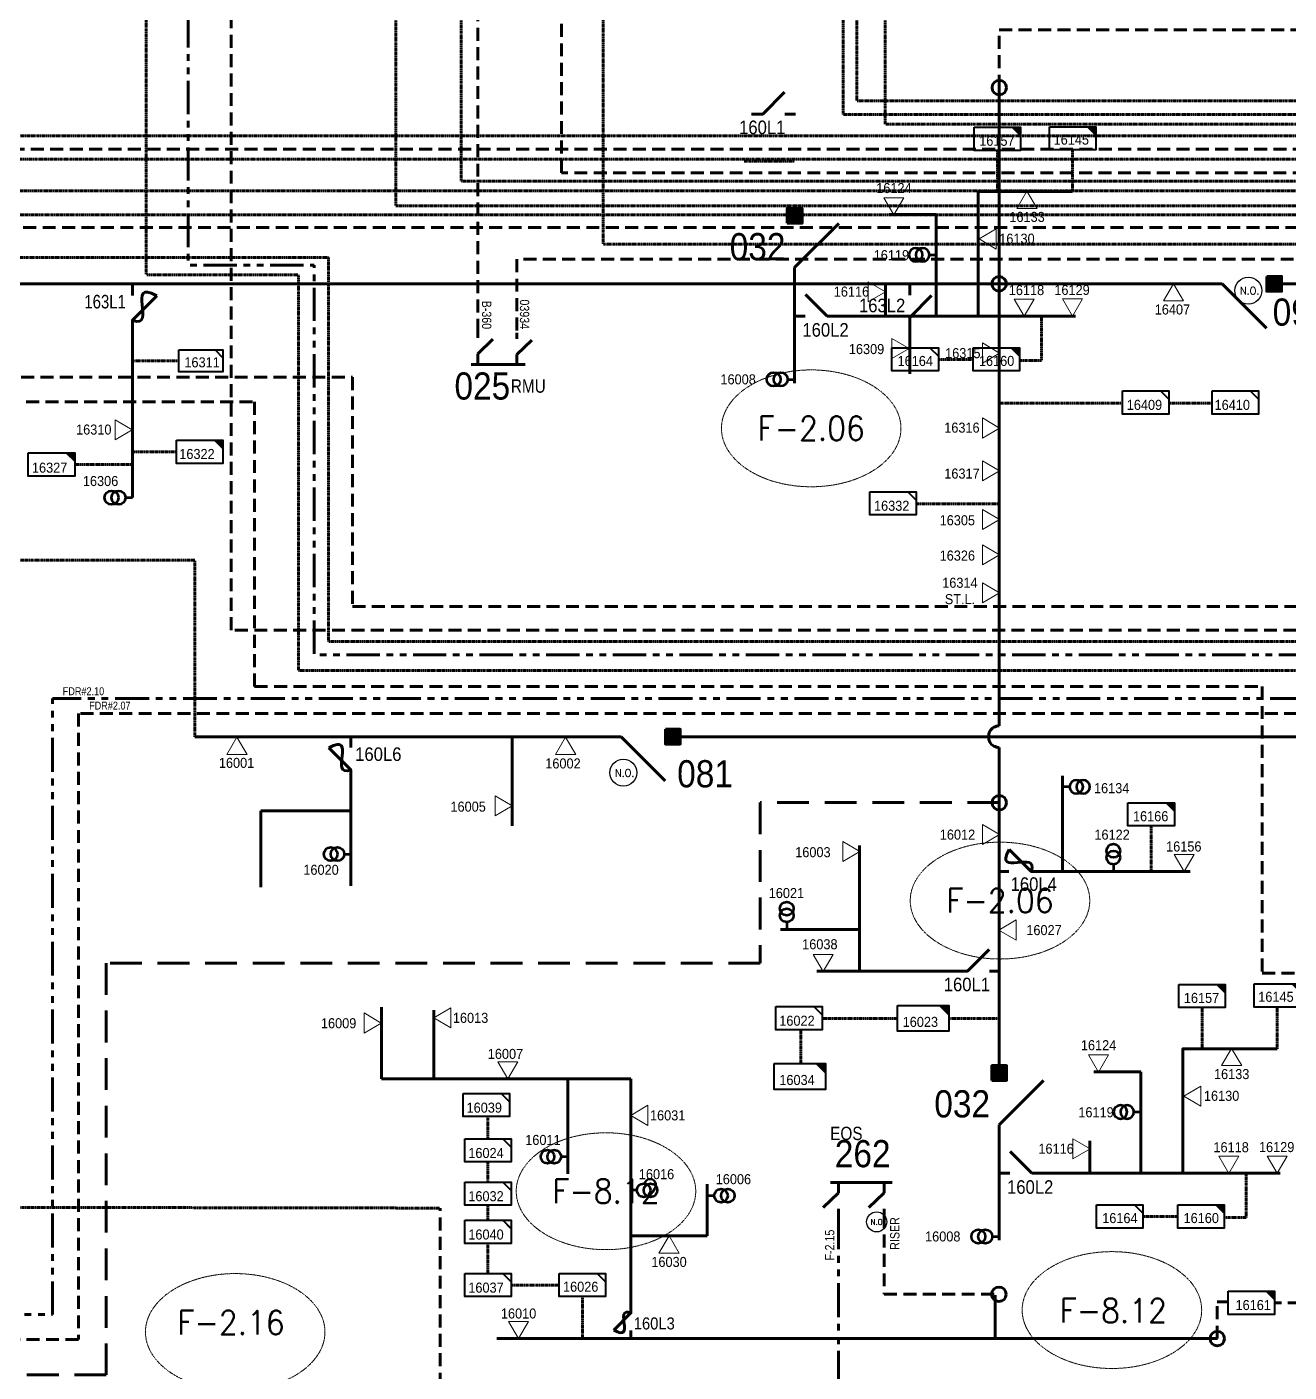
# Model space of a CAD drawing. Header units: metres. Extents: x 65984 to 144644, y -19036 to 23726.
# Drawn here: x 117579.1 to 118043.5, y 21508 to 22003 of the extents above; entities that cross this region are included whole.
import ezdxf
from ezdxf.enums import TextEntityAlignment as Align

# ---------------------------------------------------------------- set-up
doc = ezdxf.new("R2010")
doc.units = ezdxf.units.M
doc.header["$MEASUREMENT"] = 0
for name, pattern in [('( Phantom )', [2.5, 1.25, -0.25, 0.25, -0.25, 0.25, -0.25]), ('DGN Style 2', [0.023128, 0, -0.023128]), ('DGN Style 3', [0.013877, 0, -0.013877]), ('HIDDEN2', [2381.25, 1587.5, -793.75])]:
    doc.linetypes.add(name, pattern=pattern)
doc.layers.get('0').update_dxf_attribs({"color": 95, "lineweight": 40})
for name, color, linetype, lineweight in [('ABS', 7, 'Continuous', 40), ('ABS NUMBER', 112, 'Continuous', 30), ('d_eos', 111, 'Continuous', 40), ('d_eos no', 121, 'Continuous', 40), ('d_fco', 5, 'Continuous', 40), ('d_fco text', 95, 'Continuous', 40), ('d_oh branch', 94, 'Continuous', 40), ('d_switch', 95, 'Continuous', 40), ('d_tf', 1, 'Continuous', 40), ('d_tf no', 6, 'Continuous', 40), ('d_tf_200', 1, 'Continuous', 40), ('d_ug cable', 95, 'Continuous', 40), ('d_ug main line', 95, 'Continuous', 40), ('d_unit sub', 7, 'Continuous', 40), ('FDR  1  05', 172, 'Continuous', 40), ('FDR  2  15', 11, 'Continuous', 40), ('fedr no', 95, 'Continuous', 40), ('Level 37', 7, 'Continuous', 0), ('O H MAIN FEEDER', 4, 'Continuous', 100), ('SW N O', 114, 'Continuous', 30)]:
    doc.layers.add(name, color=color, linetype=linetype, lineweight=lineweight)
doc.styles.add('NASKHF', font='naskhf.shx', dxfattribs={"height": 8})
doc.styles.add('Style-Arial', font='arial.ttf')
doc.styles.add('Style-ENGINEERING', font='ENGINEERING.shx')
doc.styles.add('Style-msdefault', font='msdefault.shx')
doc.styles.add('Style-STANDARD', font='STANDARD.shx')

# ---------------------------------------------------------------- blocks, each defined once
blk = doc.blocks.new('*U748')
at = {"layer": 'd_fco', "color": 5, "linetype": 'Continuous', "lineweight": 100}
blk.add_line((-4.6, 4.21), (-10.13, 4.21), dxfattribs=at)
at = {"layer": 'd_fco', "color": 5, "linetype": 'Continuous', "lineweight": 100, "extrusion": (0, 0, -1), "flags": 128}
blk.add_lwpolyline([(-13.02, 4.21), (-7.07, 4.21), (4.4, -7.26)], dxfattribs=at)
at = {"layer": 'd_fco', "color": 5, "linetype": 'Continuous', "lineweight": 100}
blk.add_open_spline([(-4.4, -7.26), (-13, 7.69), (11.58, -7.67), (7.07, 4.21)], degree=3, dxfattribs=at)
blk = doc.blocks.new('TFU_12')
at = {"layer": 'd_tf_200', "color": 5, "linetype": 'Continuous', "lineweight": 53}
blk.add_line((0, 10), (0, 0), dxfattribs=at)
for centre in [(0, 30), (0, 20)]:
    blk.add_circle(centre, 10, dxfattribs=at)
blk = doc.blocks.new('TF_8')
at = {"color": 0, "linetype": 'ByBlock', "lineweight": -2}
blk.add_line((6.3, 4.95), (9.9, 1.35), dxfattribs=at)
blk.add_3dface([(-10.1, 4.95), (9.9, 4.95), (9.9, -5.05), (-10.1, -5.05)], dxfattribs=at)
blk = doc.blocks.new('TFU_9')
at = {"layer": 'd_tf_200', "color": 1, "linetype": 'Continuous', "lineweight": 53}
blk.add_line((0, 10), (0, 0), dxfattribs=at)
for centre in [(0, 30), (0, 20)]:
    blk.add_circle(centre, 10, dxfattribs=at)
blk = doc.blocks.new('exist.us-1000kva')
at = {"color": 0, "linetype": 'ByBlock', "lineweight": -2, "flags": 128}
blk.add_lwpolyline([(40, 12.9), (32.8, 20), (40, 20)], close=True, dxfattribs=at)
at = {"color": 0, "linetype": 'ByBlock', "lineweight": -2, "extrusion": (0, 0, -1)}
blk.add_solid([(-40, 12.9), (-32.8, 20), (-40, 20)], dxfattribs=at)
at = {"color": 0, "linetype": 'ByBlock', "lineweight": -2, "xscale": 2, "yscale": 2}
blk.add_blockref('TF_8', (20.2, 10.1), dxfattribs=at)
blk = doc.blocks.new('TFU_4')
at = {"layer": 'd_tf_200', "color": 140, "linetype": 'Continuous', "lineweight": 53}
blk.add_line((0, 10), (0, 0), dxfattribs=at)
for centre in [(0, 30), (0, 20)]:
    blk.add_circle(centre, 10, dxfattribs=at)
blk = doc.blocks.new('ABS2_1_1')
at = {"color": 0, "linetype": 'ByBlock', "lineweight": -2, "ltscale": 500}
for q in [(-29900, 43500), (0, 0)]:
    blk.add_line((0, 13600), q, dxfattribs=at)
at = {"color": 0, "linetype": 'ByBlock', "lineweight": -2, "ltscale": 500, "flags": 128}
for points in [[(5000, 43600), (-5000, 43600), (-5000, 53600), (5000, 53600)], [(3791, 49653), (3791, 49653), (3791, 49653)]]:
    blk.add_lwpolyline(points, close=True, dxfattribs=at)
at = {"color": 0, "linetype": 'ByBlock', "lineweight": -2, "ltscale": 500}
for points in [[(5000, 43600), (-5000, 43600), (5000, 53600), (-5000, 53600)], [(3791, 49653), (3791, 49653), (3791, 49653)]]:
    blk.add_solid(points, dxfattribs=at)
blk = doc.blocks.new('*U746')
at = {"layer": 'd_fco', "color": 1, "linetype": 'Continuous', "lineweight": 100}
blk.add_line((-4.6, 4.21), (-10.13, 4.21), dxfattribs=at)
at = {"layer": 'd_fco', "color": 1, "linetype": 'Continuous', "lineweight": 100, "flags": 128}
blk.add_lwpolyline([(13.02, 4.21), (7.07, 4.21), (-4.4, -7.26)], dxfattribs=at)
at = {"layer": 'd_fco', "color": 1, "linetype": 'Continuous', "lineweight": 100}
blk.add_open_spline([(-4.4, -7.26), (-13, 7.69), (11.58, -7.67), (7.07, 4.21)], degree=3, dxfattribs=at)
blk = doc.blocks.new('*U757')
at = {"layer": 'd_eos', "color": 7, "linetype": 'Continuous', "lineweight": 211, "ltscale": 0.54966}
for p, q in [((2.25, 7.06), (-3.2, 12.68)), ((5.97, 9.95), (5.98, -12.68)), ((-3.72, 7.06), (-5.98, 7.06)), ((5.97, 7.06), (2.25, 7.06)), ((2.25, -9.69), (-3.2, -4.08)), ((-3.72, -9.69), (-5.98, -9.69)), ((5.98, -9.69), (2.25, -9.69))]:
    blk.add_line(p, q, dxfattribs=at)
blk = doc.blocks.new('*U782')
at = {"layer": 'd_fco', "color": 1, "linetype": 'Continuous', "lineweight": 100}
blk.add_line((4.25, -4.01), (8.12, -4.01), dxfattribs=at)
at = {"layer": 'd_fco', "color": 1, "linetype": 'Continuous', "lineweight": 100, "flags": 128}
blk.add_lwpolyline([(-8.08, -4.01), (-3.93, -4.01), (4.1, 4.02)], dxfattribs=at)
blk = doc.blocks.new('*U784')
at = {"layer": 'd_fco', "color": 1, "linetype": 'Continuous', "lineweight": 100}
for p, q in [((-8.3, 8.2), (-15.7, 8.2)), ((-8.3, 8.2), (7.9, -8.1)), ((15.7, 8.2), (8.3, 8.2))]:
    blk.add_line(p, q, dxfattribs=at)
blk = doc.blocks.new('*U789')
at = {"layer": 'd_fco', "color": 140, "linetype": 'Continuous', "lineweight": 100}
blk.add_line((-4.6, 4.21), (-10.13, 4.21), dxfattribs=at)
at = {"layer": 'd_fco', "color": 140, "linetype": 'Continuous', "lineweight": 100, "flags": 128}
blk.add_lwpolyline([(13.02, 4.21), (7.07, 4.21), (-4.4, -7.26)], dxfattribs=at)
at = {"layer": 'd_fco', "color": 140, "linetype": 'Continuous', "lineweight": 100}
blk.add_open_spline([(-4.4, -7.26), (-13, 7.69), (11.58, -7.67), (7.07, 4.21)], degree=3, dxfattribs=at)
blk = doc.blocks.new('*U795')
at = {"layer": 'd_fco', "color": 1, "linetype": 'Continuous', "lineweight": 100}
blk.add_line((-4.02, 4.25), (-4.02, 8.12), dxfattribs=at)
at = {"layer": 'd_fco', "color": 1, "linetype": 'Continuous', "lineweight": 100, "flags": 128}
blk.add_lwpolyline([(-4.02, -8.08), (-4.02, -3.93), (4.01, 4.1)], dxfattribs=at)
blk = doc.blocks.new('FUSE01')
at = {"color": 0, "linetype": 'ByBlock', "lineweight": -2}
blk.add_line((0, -17.15), (0, -22.55), dxfattribs=at)
at = {"color": 0, "linetype": 'ByBlock', "lineweight": -2, "flags": 128}
blk.add_lwpolyline([(0, 0.05), (0, -5.75), (-11.2, -16.95)], dxfattribs=at)
at = {"color": 0, "linetype": 'ByBlock', "lineweight": -2}
blk.add_open_spline([(-11.2, -16.95), (3.4, -25.35), (-11.6, -1.35), (0, -5.75)], degree=3, dxfattribs=at)
blk = doc.blocks.new('*U892')
at = {"layer": 'SW N O', "color": 3}
blk.add_circle((0, 0), 16.8, dxfattribs=at)
at = {"layer": 'SW N O', "color": 3, "style": 'Style-STANDARD'}
blk.add_text('N.O.', height=9.6, dxfattribs=at).set_placement((1.7, -0.2), align=Align.MIDDLE_CENTER)
blk = doc.blocks.new('*U965')
at = {"layer": 'SW N O', "color": 3, "ltscale": 0.426762}
blk.add_circle((0, 0), 16.8, dxfattribs=at)
at = {"layer": 'SW N O', "color": 3, "style": 'Style-STANDARD'}
blk.add_text('N.O.', height=9.6, dxfattribs=at).set_placement((1.7, -0.2), align=Align.MIDDLE_CENTER)
blk = doc.blocks.new('*U1080')
at = {"layer": 'd_eos', "color": 6, "linetype": 'Continuous', "lineweight": 211, "ltscale": 0.542324}
for p, q in [((-8.77, 3.79), (-8.77, 6.01)), ((5.63, 3.5), (5.63, 5.72)), ((-8.77, -2.05), (-3.28, 3.28)), ((5.63, -2.34), (11.13, 2.99)), ((-8.77, -5.69), (-8.77, -2.05)), ((5.63, -5.98), (5.63, -2.34)), ((-11.17, -5.98), (8.67, -5.98))]:
    blk.add_line(p, q, dxfattribs=at)
at = {"layer": 'd_ug cable', "color": 6, "linetype": 'DGN Style 2', "lineweight": 100, "flags": 128}
blk.add_lwpolyline([(5.63, 5.72), (5.63, 5.72)], close=True, dxfattribs=at)
blk = doc.blocks.new('TRA1_238')
at = {"layer": 'd_tf', "color": 140, "linetype": 'Continuous', "lineweight": 0, "ltscale": 0.000283381, "flags": 128}
blk.add_lwpolyline([(10, -17), (0, 0), (-10, -17)], close=True, dxfattribs=at)
blk = doc.blocks.new('TRA1_237')
at = {"layer": 'd_tf', "color": 140, "linetype": 'Continuous', "lineweight": 0, "ltscale": 0.000283381, "xscale": 1.000046566207834, "yscale": 1.000046566207834, "zscale": 1.000046566207834, "rotation": 180}
blk.add_blockref('TRA1_238', (0, 0), dxfattribs=at)
blk = doc.blocks.new('TRA1_240')
at = {"layer": 'd_tf', "color": 1, "linetype": 'Continuous', "lineweight": 0, "ltscale": 0.000283496, "flags": 128}
blk.add_lwpolyline([(10.1, -17), (0.1, 0), (-9.9, -17)], close=True, dxfattribs=at)
blk = doc.blocks.new('TRA1_239')
at = {"layer": 'd_tf', "color": 1, "linetype": 'Continuous', "lineweight": 0, "ltscale": 0.000283496, "xscale": 1.000046566207833, "yscale": 1.000046566207833, "zscale": 1.000046566207833, "rotation": 180}
blk.add_blockref('TRA1_240', (0, 0), dxfattribs=at)
blk = doc.blocks.new('TRA1_242')
at = {"layer": 'd_tf', "color": 1, "linetype": 'Continuous', "lineweight": 0, "ltscale": 0.000283381, "flags": 128}
blk.add_lwpolyline([(10, -17), (0, 0), (-10, -17)], close=True, dxfattribs=at)
blk = doc.blocks.new('TRA1_241')
at = {"layer": 'd_tf', "color": 1, "linetype": 'Continuous', "lineweight": 0, "ltscale": 0.000283381, "xscale": 1.000046566207834, "yscale": 1.000046566207834, "zscale": 1.000046566207834, "rotation": 180}
blk.add_blockref('TRA1_242', (0, 0), dxfattribs=at)
blk = doc.blocks.new('TRA1_248')
at = {"layer": 'd_tf', "color": 5, "linetype": 'Continuous', "lineweight": 0, "ltscale": 0.000283496, "flags": 128}
blk.add_lwpolyline([(10.1, -17), (0.1, 0), (-9.9, -17)], close=True, dxfattribs=at)
blk = doc.blocks.new('TRA1_247')
at = {"layer": 'd_tf', "color": 5, "linetype": 'Continuous', "lineweight": 0, "ltscale": 0.000283496, "xscale": 1.000046566207833, "yscale": 1.000046566207833, "zscale": 1.000046566207833, "rotation": 180}
blk.add_blockref('TRA1_248', (0, 0), dxfattribs=at)
blk = doc.blocks.new('TRA1_250')
at = {"layer": 'd_tf', "color": 5, "linetype": 'Continuous', "lineweight": 0, "ltscale": 0.000283381, "extrusion": (0, 0, -1), "flags": 128}
blk.add_lwpolyline([(-10, -17), (0, 0), (10, -17)], close=True, dxfattribs=at)
blk = doc.blocks.new('TRA1_249')
at = {"layer": 'd_tf', "color": 5, "linetype": 'Continuous', "lineweight": 0, "ltscale": 0.000283381, "xscale": 1.000046566207834, "yscale": 1.000046566207834, "zscale": 1.000046566207834, "rotation": 180}
blk.add_blockref('TRA1_250', (0, 0), dxfattribs=at)
blk = doc.blocks.new('TRA1_326')
at = {"layer": 'd_tf', "color": 1, "linetype": 'Continuous', "lineweight": 0, "ltscale": 0.000215779, "flags": 128}
blk.add_lwpolyline([(10, -17), (0, 0), (-10, -17)], close=True, dxfattribs=at)
blk = doc.blocks.new('TRA1_325')
at = {"layer": 'd_tf', "color": 1, "linetype": 'Continuous', "lineweight": 0, "ltscale": 0.000215779, "xscale": 1.000046566207834, "yscale": 1.000046566207834, "zscale": 1.000046566207834, "rotation": 180}
blk.add_blockref('TRA1_326', (0, 0), dxfattribs=at)
blk = doc.blocks.new('TRA1_348')
at = {"layer": 'd_tf', "color": 1, "linetype": 'Continuous', "lineweight": 0, "ltscale": 0.000258705, "flags": 128}
blk.add_lwpolyline([(10, -17), (0, 0), (-10, -17)], close=True, dxfattribs=at)
blk = doc.blocks.new('TRA1_347')
at = {"layer": 'd_tf', "color": 1, "linetype": 'Continuous', "lineweight": 0, "ltscale": 0.000258705, "xscale": 1.000046566207834, "yscale": 1.000046566207834, "zscale": 1.000046566207834, "rotation": 180}
blk.add_blockref('TRA1_348', (0, 0), dxfattribs=at)
blk = doc.blocks.new('TRA1_356')
at = {"layer": 'd_tf', "color": 140, "linetype": 'Continuous', "lineweight": 0, "ltscale": 0.000283496, "flags": 128}
blk.add_lwpolyline([(10, -17), (0, 0), (-10, -17)], close=True, dxfattribs=at)
blk = doc.blocks.new('TRA1_355')
at = {"layer": 'd_tf', "color": 140, "linetype": 'Continuous', "lineweight": 0, "ltscale": 0.000283496, "xscale": 1.000046566207833, "yscale": 1.000046566207833, "zscale": 1.000046566207833, "rotation": 180}
blk.add_blockref('TRA1_356', (0, 0), dxfattribs=at)
blk = doc.blocks.new('TRA1_368')
at = {"layer": 'd_tf', "color": 1, "linetype": 'Continuous', "lineweight": 0, "ltscale": 0.000215867, "flags": 128}
blk.add_lwpolyline([(10, -17), (0, 0), (-10, -17)], close=True, dxfattribs=at)
blk = doc.blocks.new('TRA1_367')
at = {"layer": 'd_tf', "color": 1, "linetype": 'Continuous', "lineweight": 0, "ltscale": 0.000215867, "xscale": 1.000046566207833, "yscale": 1.000046566207833, "zscale": 1.000046566207833, "rotation": 180}
blk.add_blockref('TRA1_368', (0, 0), dxfattribs=at)
blk = doc.blocks.new('*U2335')
at = {"layer": 'FDR  1  05', "color": 1, "linetype": 'Continuous', "lineweight": 40, "flags": 128}
blk.add_lwpolyline([(8.54, 4.27), (8.54, 1.2), (5.47, 4.27)], close=True, dxfattribs=at)
at = {"layer": 'FDR  1  05', "color": 1, "linetype": 'Continuous', "lineweight": 40, "xscale": 0.8535245333131425, "yscale": 0.8535245333131425, "zscale": 0.4268137554377342, "rotation": 359.9999999999999}
blk.add_blockref('TF_8', (0.09, 0.04), dxfattribs=at)
blk = doc.blocks.new('*U2340')
at = {"layer": 'd_unit sub', "color": 5, "linetype": 'Continuous', "lineweight": 40, "flags": 128}
blk.add_lwpolyline([(8.54, 4.27), (8.54, 1.2), (5.47, 4.27)], close=True, dxfattribs=at)
at = {"layer": 'd_unit sub', "color": 5, "linetype": 'Continuous', "lineweight": 40, "xscale": 0.8535245333131425, "yscale": 0.8535245333131425, "zscale": 0.4267622666565712, "rotation": 359.9999999999999}
blk.add_blockref('TF_8', (0.09, 0.05), dxfattribs=at)

msp = doc.modelspace()

# ---------------------------------------------------------------- linework, layer by layer
at = {"layer": 'd_oh branch', "color": 1, "linetype": 'Continuous', "lineweight": 100}
for p, q in [((117913.6, 21933.94), (117896.35, 21933.94)), ((117913.6, 21933.94), (117913.6, 21896.63)), ((117894.91, 21908.58), (117894.91, 21896.63)), ((117964.92, 21896.63), (117876.67, 21896.63)), ((117617.88, 21891.81), (117617.88, 21829.8)), ((117903.87, 21875.31), (117903.87, 21892.89)), ((117960.11, 21692.27), (117960.11, 21727.46)), ((117885.39, 21655.51), (117885.39, 21701.75)), ((118007.1, 21692.27), (117951.42, 21692.27)), ((117884.74, 21670.87), (117856.38, 21670.87)), ((117922.03, 21655.51), (117869.66, 21655.51)), ((117988.89, 21618.52), (117971.64, 21618.52)), ((117988.89, 21618.52), (117988.89, 21581.22)), ((117970.2, 21593.16), (117970.2, 21581.22)), ((118040.22, 21581.22), (117951.96, 21581.22))]:
    msp.add_line(p, q, dxfattribs=at)
at = {"layer": 'd_oh branch', "color": 140, "linetype": 'Continuous', "lineweight": 100}
for p, q in [((117757.64, 21709.05), (117757.64, 21742.28)), ((117698.24, 21687.01), (117698.24, 21727.32)), ((117665.19, 21714.56), (117665.19, 21686.51)), ((117697.97, 21714.56), (117665.19, 21714.56))]:
    msp.add_line(p, q, dxfattribs=at)
at = {"layer": 'd_oh branch', "color": 5, "linetype": 'Continuous', "lineweight": 100}
for p, q in [((117709.55, 21642.28), (117709.55, 21615.93)), ((117728.81, 21641.18), (117728.81, 21615.93)), ((117801.33, 21615.93), (117709.55, 21615.93)), ((117778.04, 21581.01), (117778.04, 21615.93)), ((117801.33, 21532.23), (117801.33, 21615.93)), ((117829.37, 21558.1), (117829.37, 21577.2)), ((117829.37, 21558.1), (117801.33, 21558.1)), ((117751.93, 21520.32), (117967.08, 21520.32))]:
    msp.add_line(p, q, dxfattribs=at)
at = {"layer": 'd_oh branch', "color": 1, "linetype": 'Continuous', "lineweight": 100, "flags": 128}
for points in [[(117929.08, 21897.11), (117929.08, 21942.43), (117963.81, 21942.43)], [(118004.37, 21581.7), (118004.37, 21627.01), (118039.11, 21627.01)]]:
    msp.add_lwpolyline(points, dxfattribs=at)
at = {"layer": 'd_ug cable', "color": 1, "linetype": 'DGN Style 3', "lineweight": 100}
for p, q in [((117936.15, 21942.23), (117936.15, 21957.56)), ((117963.81, 21942.43), (117963.81, 21957.76)), ((117635, 21880.17), (117617.82, 21880.17)), ((117927.26, 21880.68), (117914.41, 21880.68)), ((117936.82, 21864.61), (117982.42, 21864.61)), ((117999.22, 21864.61), (118015.18, 21864.61)), ((117634.15, 21846.67), (117617.88, 21846.67)), ((117617.88, 21842.03), (117596.65, 21842.03)), ((117906.24, 21827.48), (117936.82, 21827.48)), ((117992.72, 21692.27), (117992.72, 21709)), ((118011.44, 21626.81), (118011.44, 21642.15)), ((118039.11, 21627.01), (118039.11, 21642.34)), ((118002.55, 21565.26), (117989.7, 21565.26))]:
    msp.add_line(p, q, dxfattribs=at)
at = {"layer": 'd_ug cable', "color": 140, "linetype": 'DGN Style 3', "lineweight": 100}
for p, q in [((117640.84, 21806.74), (117558.8, 21806.74)), ((117640.84, 21741.81), (117640.84, 21806.73))]:
    msp.add_line(p, q, dxfattribs=at)
at = {"layer": 'd_ug cable', "color": 5, "linetype": 'DGN Style 3', "lineweight": 100}
for p, q in [((117748.72, 21544.32), (117748.72, 21555.32)), ((117757.26, 21540.05), (117774.89, 21540.05)), ((117783.43, 21535.78), (117783.43, 21520.51))]:
    msp.add_line(p, q, dxfattribs=at)
at = {"layer": 'd_ug cable', "color": 88, "linetype": 'DGN Style 3', "lineweight": 100, "true_color": 0x175208, "flags": 128}
msp.add_lwpolyline([(118475.77, 21622.34), (118279.6, 21622.34), (118279.6, 21967.19), (117894.89, 21967.19), (117894.89, 22288.07), (117729.14, 22288.07), (117729.14, 22218.89)], dxfattribs=at)
at = {"layer": 'd_ug cable', "color": 94, "linetype": 'DGN Style 3', "lineweight": 100, "flags": 128}
msp.add_lwpolyline([(118505.36, 21505.14), (118505.36, 21509.6), (118264.85, 21509.6), (118264.85, 21975.79), (117884.43, 21975.79), (117884.39, 22283.21), (117554.67, 22283.16), (117554.68, 22225.74)], dxfattribs=at)
at = {"layer": 'd_ug cable', "color": 5, "linetype": 'DGN Style 3', "lineweight": 100, "flags": 128}
for points in [[(118374.5, 21363.67), (118374.5, 21371.66), (118302.85, 21371.66), (118302.85, 21494.75), (118259.87, 21494.75), (118259.87, 21970.81), (117879.45, 21970.81), (117879.41, 22278.23), (117495.33, 22278.18), (117495.34, 22217.28)], [(117170.21, 22106.68), (117170.21, 21942.72), (118572.55, 21942.72), (118572.55, 21942.72), (118572.55, 21942.72), (118572.55, 21923.7)], [(117748.72, 21593.86), (117748.72, 21602.01)], [(117748.72, 21577.95), (117748.72, 21585.33)], [(117748.72, 21563.86), (117748.72, 21569.41)]]:
    msp.add_lwpolyline(points, dxfattribs=at)
at = {"layer": 'd_ug cable', "color": 94, "linetype": 'DGN Style 2', "lineweight": 100, "flags": 128}
msp.add_lwpolyline([(117094.49, 22106.67), (117094.49, 21954.39), (118281.69, 21954.39), (118281.69, 21954.39), (118344.98, 21954.39), (118344.98, 21528.61), (118766.99, 21528.61), (118766.99, 21621.76)], dxfattribs=at)
at = {"layer": 'd_ug cable', "color": 234, "linetype": 'DGN Style 3', "lineweight": 100, "flags": 128}
for points in [[(117155.81, 22106.67), (117155.81, 21962.93), (118292.57, 21962.93), (118292.57, 21982.71)], [(117477.57, 22008.87), (117477.57, 21933.92), (118338.51, 21933.92), (118338.51, 21311.27), (118522.28, 21311.27), (118522.28, 21296.86)], [(117499.55, 21568.75), (117731.14, 21568.37), (117731.14, 21568.37)]]:
    msp.add_lwpolyline(points, dxfattribs=at)
at = {"layer": 'd_ug cable', "color": 6, "linetype": 'HIDDEN2', "lineweight": 158, "ltscale": 0.003}
for points in [[(117744.95, 21890.78), (117744.95, 22106.67)], [(118835.92, 21348.29), (118760.82, 21348.29), (118760.82, 21516.35), (118295.17, 21516.35), (118295.17, 21917.51), (117759.36, 21917.51), (117759.36, 21890.49)]]:
    msp.add_lwpolyline(points, dxfattribs=at)
at = {"layer": 'd_ug cable', "color": 1, "linetype": 'HIDDEN2', "lineweight": 158, "ltscale": 0.003}
for points in [[(117532.12, 22060.38), (117541.23, 22060.38), (117541.23, 21874.12), (117698.84, 21874.12), (117698.84, 21789.76), (118290.64, 21789.76), (118290.64, 21535.63), (118432.79, 21535.63), (118432.79, 21559.29)], [(117936.82, 21980.68), (117936.82, 22001.94), (118221.13, 22001.94)]]:
    msp.add_lwpolyline(points, dxfattribs=at)
at = {"layer": 'd_ug cable', "color": 3, "linetype": 'DGN Style 3', "lineweight": 100, "flags": 128}
for points in [[(118899.02, 21454.79), (118879.56, 21454.79), (118879.56, 21521.09), (118302.73, 21521.09), (118302.73, 21923.06), (117791.06, 21923.06), (117791.06, 22049.06)], [(117714.84, 22018.62), (117714.84, 21937.2), (118357, 21937.2), (118357, 21532.34), (118563.5, 21532.34), (118563.5, 21546.06)]]:
    msp.add_lwpolyline(points, dxfattribs=at)
at = {"layer": 'd_ug cable', "color": 6, "linetype": 'DGN Style 3', "lineweight": 100, "flags": 128}
msp.add_lwpolyline([(117738.87, 22039.96), (117738.87, 21946.25), (118626.94, 21946.25), (118626.94, 22001.62)], dxfattribs=at)
at = {"layer": 'd_ug cable', "color": 3, "linetype": 'HIDDEN2', "lineweight": 158, "ltscale": 0.003}
for points in [[(118627.83, 21173.97), (118627.83, 21152.1), (118328.26, 21152.1), (118328.26, 21958), (117492.57, 21958), (117492.57, 22032.51)], [(118627.83, 21093.95), (118627.83, 21146.36), (118342.48, 21146.36), (118342.48, 21949.34), (117775.81, 21949.34), (117775.81, 22015.93)]]:
    msp.add_lwpolyline(points, dxfattribs=at)
at = {"layer": 'd_ug cable', "color": 30, "linetype": 'HIDDEN2', "lineweight": 158, "ltscale": 0.003}
msp.add_lwpolyline([(118886.96, 21581.84), (118864.94, 21581.84), (118864.94, 21525.27), (118324.75, 21525.27), (118324.75, 21781.05), (117654.26, 21781.05), (117654.26, 22024.59)], dxfattribs=at)
at = {"layer": 'd_ug cable', "color": 121, "linetype": 'DGN Style 3', "lineweight": 100, "flags": 128}
msp.add_lwpolyline([(117623, 22010.57), (117623, 21911.8), (117679.02, 21911.8), (117679.02, 21766.21), (118309.82, 21766.21), (118309.82, 21128.9), (119213.92, 21128.9), (119213.92, 21129.06), (119213.92, 21129.06)], dxfattribs=at)
at = {"layer": 'd_ug cable', "color": 1, "linetype": 'DGN Style 3', "lineweight": 100, "flags": 128}
for points in [[(117462.43, 21987.95), (117462.43, 21918.22), (117690.03, 21918.22), (117690.03, 21776.92), (118320.53, 21776.92), (118320.53, 21338.41), (118249.74, 21338.41)], [(117861.53, 21953.58), (117842.96, 21953.58)], [(117952.35, 21896.66), (117952.35, 21880.26), (117944.33, 21880.26)], [(117899.36, 21638.16), (117871.82, 21638.16)], [(117936.82, 21638.16), (117918.25, 21638.16)], [(117863.78, 21633.97), (117863.78, 21621.51)], [(118027.64, 21581.24), (118027.64, 21564.84), (118019.62, 21564.84)]]:
    msp.add_lwpolyline(points, dxfattribs=at)
at = {"layer": 'd_ug cable', "color": 7, "linetype": 'HIDDEN2', "lineweight": 158, "ltscale": 0.003}
msp.add_lwpolyline([(118436.3, 21101.46), (118436.3, 21140.63), (118332.59, 21140.63), (118332.59, 21929.17), (117448.06, 21929.17), (117448.06, 21977.78)], dxfattribs=at)
at = {"layer": 'd_ug cable', "color": 5, "linetype": 'HIDDEN2', "lineweight": 158, "ltscale": 0.003}
for points in [[(117371.6, 21884.73), (117371.6, 21865.06), (117662.87, 21865.06), (117662.87, 21760.26), (118033.57, 21760.26), (118033.57, 21654.87), (118076.16, 21654.87)], [(117894.43, 21565.78), (117894.43, 21536.63), (117935.29, 21536.63)], [(118059.94, 21557.59), (118047.66, 21557.59), (118047.66, 21533.44), (118047.8, 21533.44), (118038.14, 21533.44)], [(118016.99, 21520.32), (118016.99, 21533.87), (118021.1, 21533.87)]]:
    msp.add_lwpolyline(points, dxfattribs=at)
at = {"layer": 'd_ug cable', "color": 9, "linetype": 'HIDDEN2', "lineweight": 158, "ltscale": 0.003}
msp.add_lwpolyline([(118110.74, 21741.67), (118110.74, 21750.34), (117598.02, 21750.34), (117598.02, 21519.97), (117028.33, 21519.97), (117028.33, 21463.98), (115614.73, 21463.98)], dxfattribs=at)
at = {"layer": 'd_ug cable', "color": 234, "linetype": 'HIDDEN2', "lineweight": 158, "ltscale": 0.003}
msp.add_lwpolyline([(117743.65, 21460.15), (117731.14, 21460.15), (117731.14, 21568.37)], dxfattribs=at)
at = {"layer": 'd_ug main line', "color": 6, "linetype": '( Phantom )', "lineweight": 140, "ltscale": 9.8, "flags": 128}
msp.add_lwpolyline([(117638.39, 22032.2), (117638.39, 21915.4), (117684.75, 21915.4), (117684.75, 21771.94), (118315.69, 21771.94), (118315.69, 21134.64), (119178.16, 21134.64), (119178.16, 21442), (119236.07, 21442), (119236.07, 21422.68)], dxfattribs=at)
at = {"layer": 'd_ug main line', "color": 40, "linetype": '( Phantom )', "lineweight": 158, "ltscale": 10, "flags": 128}
msp.add_lwpolyline([(118401.85, 21803.02), (118393.08, 21803.02), (118393.08, 21755.86), (117588.47, 21755.86), (117588.47, 21529.21), (117018.53, 21529.21)], dxfattribs=at)
at = {"layer": 'd_ug main line', "color": 1, "linetype": 'HIDDEN2', "lineweight": 140, "ltscale": 0.00735}
msp.add_lwpolyline([(117936.82, 21717.61), (117848.88, 21717.61), (117848.88, 21658.52), (117608.28, 21658.52), (117608.28, 21507.05), (117039.84, 21507.05)], dxfattribs=at)
at = {"layer": 'd_ug main line', "color": 251, "linetype": '( Phantom )', "lineweight": 158, "ltscale": 10, "flags": 128}
msp.add_lwpolyline([(117877.68, 21565.78), (117877.68, 21498.56), (115614.73, 21498.56)], dxfattribs=at)
at = {"layer": 'FDR  2  15', "color": 251, "linetype": 'Continuous'}
msp.add_line((117801.33, 21520.32), (117801.33, 21520.34), dxfattribs=at)
at = {"layer": 'fedr no', "color": 82, "linetype": 'DGN Style 3', "lineweight": 13, "true_color": 0x1dc70e}
for centre in [(117867.64, 21855.3), (117937.1, 21681.52), (117792.13, 21574.57), (117978.28, 21530.84), (117655.71, 21522.76)]:
    msp.add_ellipse(centre, major_axis=(33.02, 0), ratio=0.651175, dxfattribs=at)
at = {"layer": 'O H MAIN FEEDER', "color": 1, "lineweight": 211, "ltscale": 30}
for p, q in [((117936.82, 21745.79), (117936.82, 21980.76)), ((117861.53, 21871.92), (117861.53, 21908.11)), ((117936.82, 21620.79), (117936.82, 21737.88)), ((117936.82, 21556.51), (117936.82, 21592.69))]:
    msp.add_line(p, q, dxfattribs=at)
at = {"layer": 'O H MAIN FEEDER', "color": 3, "lineweight": 211, "ltscale": 30}
msp.add_line((118243.91, 21908.49), (118039.72, 21908.49), dxfattribs=at)
at = {"layer": 'O H MAIN FEEDER', "color": 140, "lineweight": 211, "ltscale": 30}
msp.add_line((117640.84, 21741.81), (117793.18, 21741.81), dxfattribs=at)
at = {"layer": 'O H MAIN FEEDER', "color": 9, "lineweight": 211, "ltscale": 30}
msp.add_line((117818.72, 21741.84), (118400.27, 21741.84), dxfattribs=at)
at = {"layer": 'O H MAIN FEEDER', "color": 5, "lineweight": 211, "ltscale": 30}
for p, q in [((117935.29, 21520.32), (117935.29, 21536.37)), ((117967.08, 21520.32), (118017.17, 21520.32))]:
    msp.add_line(p, q, dxfattribs=at)
at = {"layer": 'O H MAIN FEEDER', "color": 1, "lineweight": 211, "ltscale": 30, "flags": 128}
msp.add_lwpolyline([(117304.14, 21931.84), (117428.97, 21931.84), (117428.97, 21908.49), (118011.49, 21908.49)], dxfattribs=at)
at = {"layer": 'O H MAIN FEEDER', "color": 1, "lineweight": 211, "ltscale": 0.488306}
for centre in [(117936.82, 21980.68), (117936.77, 21908.49), (117936.82, 21717.54)]:
    msp.add_circle(centre, 2.66, dxfattribs=at)
at = {"layer": 'O H MAIN FEEDER', "color": 251, "lineweight": 211, "ltscale": 0.488306}
msp.add_circle((117936.69, 21536.66), 2.66, dxfattribs=at)
at = {"layer": 'O H MAIN FEEDER', "color": 5, "lineweight": 211, "ltscale": 0.488306}
msp.add_circle((118017.04, 21520.32), 2.66, dxfattribs=at)
at = {"layer": 'O H MAIN FEEDER', "color": 1, "lineweight": 211, "ltscale": 0.488306}
msp.add_arc((117936.78, 21741.84), 3.96, 89.3859, 270.6141, dxfattribs=at)

# ---------------------------------------------------------------- block references
at = {"layer": 'ABS', "color": 1, "linetype": 'Continuous', "lineweight": 211, "ltscale": 0.812883, "xscale": 0.0005446322480400587, "yscale": -0.0005446322480400591, "zscale": 0.000360672857092237, "rotation": 180.0000000000002}
for p in [(117861.53, 21907.02), (117936.82, 21591.6)]:
    msp.add_blockref('ABS2_1_1', p, dxfattribs=at)
at = {"layer": 'ABS', "color": 7, "linetype": 'Continuous', "lineweight": 211, "ltscale": 0.812883, "xscale": 0.0005446322480400587, "yscale": -0.0005446322480400591, "zscale": 0.000360672857092237, "rotation": 90.00000000000031}
for p in [(118011.49, 21908.49), (117790.25, 21741.84)]:
    msp.add_blockref('ABS2_1_1', p, dxfattribs=at)
at = {"layer": 'd_eos', "color": 6, "linetype": 'Continuous', "lineweight": 211, "ltscale": 0.542324}
msp.add_blockref('*U1080', (117753.73, 21884.78), dxfattribs=at)
at = {"layer": 'd_eos', "color": 7, "linetype": 'Continuous', "lineweight": 211, "ltscale": 0.54966, "rotation": 90.00000000000006}
msp.add_blockref('*U757', (117884.74, 21571.76), dxfattribs=at)
at = {"layer": 'd_fco', "color": 1, "linetype": 'Continuous', "lineweight": 100}
for name, p in [('*U782', (117853.71, 21974.98)), ('*U795', (117907.9, 21900.07)), ('*U782', (117929.01, 21659.56))]:
    msp.add_blockref(name, p, dxfattribs=at)
for name, p, xscale, yscale, zscale, rotation in [('FUSE01', (117617.88, 21890.47), 0.8, 0.8, 0.1205302691593963, 179.9999150855068), ('*U784', (117869.45, 21900.63), 0.4899999999999999, 0.4899999999999999, 0.4899999999999999, 179.9999999999999), ('*U784', (117944.75, 21585.21), 0.4899999999999999, 0.4899999999999999, 0.4899999999999999, 179.9999999999999)]:
    msp.add_blockref(name, p, dxfattribs=dict(at, xscale=xscale, yscale=yscale, zscale=zscale, rotation=rotation))
at = {"layer": 'd_fco', "color": 140, "linetype": 'Continuous', "lineweight": 100, "xscale": 0.7, "yscale": 0.7, "zscale": 0.7, "rotation": 269.9999999983251}
msp.add_blockref('*U789', (117695.29, 21734.62), dxfattribs=at)
at = {"layer": 'd_fco', "color": 1, "linetype": 'Continuous', "lineweight": 100, "extrusion": (0, 0, -1), "xscale": 0.7, "yscale": 0.7, "zscale": 0.7, "rotation": 180.0000000006002}
msp.add_blockref('*U746', (-117943.6, 21695.22), dxfattribs=at)
at = {"layer": 'd_fco', "color": 5, "linetype": 'Continuous', "lineweight": 100, "extrusion": (0, 0, -1), "xscale": 0.5489900238326315, "yscale": 0.5489900238326315, "zscale": 0.5489900238326315, "rotation": 90.00000000060015}
msp.add_blockref('*U748', (-117799.02, 21525.9), dxfattribs=at)
at = {"layer": 'd_tf', "color": 1, "linetype": 'Continuous', "lineweight": 0, "ltscale": 0.000283496, "xscale": 0.37, "yscale": 0.37, "zscale": 0.37}
for p, rotation in [((117898.1, 21933.84), 359.9999999999999), ((118000.9, 21908.49), 180), ((118004.88, 21692.17), 359.9999999999999), ((117973.39, 21618.43), 359.9999999999999)]:
    msp.add_blockref('TRA1_239', p, dxfattribs=dict(at, rotation=rotation))
at = {"layer": 'd_tf', "color": 1, "linetype": 'Continuous', "lineweight": 0, "ltscale": 0.000283496, "extrusion": (0, 0, -1), "xscale": 0.37, "yscale": 0.37, "zscale": 0.37, "rotation": 180}
for p in [(-117947.06, 21942.52), (-118022.35, 21627.11)]:
    msp.add_blockref('TRA1_239', p, dxfattribs=at)
at = {"layer": 'd_tf', "color": 1, "linetype": 'Continuous', "lineweight": 0, "ltscale": 0.000283381, "extrusion": (0, 0, -1), "xscale": 0.37, "yscale": 0.37, "zscale": 0.37, "rotation": 90.00000000000007}
for p in [(-117929.45, 21924.98), (-118004.74, 21609.57)]:
    msp.add_blockref('TRA1_241', p, dxfattribs=at)
at = {"layer": 'd_tf', "color": 1, "linetype": 'Continuous', "lineweight": 0, "ltscale": 0.000283381, "xscale": 0.37, "yscale": 0.37, "zscale": 0.37, "rotation": 89.99999999999997}
for p in [(117894.92, 21905.57), (117970.21, 21590.15)]:
    msp.add_blockref('TRA1_241', p, dxfattribs=at)
at = {"layer": 'd_tf', "color": 1, "linetype": 'Continuous', "lineweight": 0, "ltscale": 0.000283496, "xscale": 0.37, "yscale": 0.37, "zscale": 0.37}
for p in [(117946.03, 21896.54), (117963.8, 21896.62), (118039.1, 21581.21), (118021.32, 21581.12)]:
    msp.add_blockref('TRA1_239', p, dxfattribs=at)
at = {"layer": 'd_tf', "color": 1, "linetype": 'Continuous', "lineweight": 0, "ltscale": 0.000215867, "xscale": 0.37, "yscale": 0.37, "zscale": 0.37, "rotation": 89.99999999999997}
msp.add_blockref('TRA1_367', (117903.65, 21884.65), dxfattribs=at)
at = {"layer": 'd_tf', "color": 1, "linetype": 'Continuous', "lineweight": 0, "ltscale": 0.000215779}
for p, xscale, yscale, zscale, rotation in [((117936.94, 21883.01), 0.37, 0.37, 0.37, 89.99999999999997), ((117936.94, 21855.42), 0.37, 0.37, 0.37, 89.99999999999997), ((117936.93, 21839.63), 0.37, 0.37, 0.37, 89.99999999999997), ((117936.93, 21821.79), 0.37, 0.37, 0.37, 89.99999999999997), ((117936.93, 21808.78), 0.37, 0.37, 0.37, 89.99999999999997), ((117936.93, 21705.83), 0.37, 0.37, 0.37, 89.99999999999997), ((117885.51, 21699.56), 0.37, 0.37, 0.37, 89.99999999999997), ((117872.01, 21655.4), 0.3699999999999999, 0.3699999999999999, 0.3699999999999999, 359.9999999999999)]:
    msp.add_blockref('TRA1_325', p, dxfattribs=dict(at, xscale=xscale, yscale=yscale, zscale=zscale, rotation=rotation))
at = {"layer": 'd_tf', "color": 1, "linetype": 'Continuous', "lineweight": 0, "ltscale": 0.000258705, "xscale": 0.37, "yscale": 0.37, "zscale": 0.37, "rotation": 89.99999999999997}
for p in [(117617.86, 21854.78), (117936.93, 21794.78)]:
    msp.add_blockref('TRA1_347', p, dxfattribs=at)
at = {"layer": 'd_tf', "color": 140, "linetype": 'Continuous', "lineweight": 0, "ltscale": 0.000283496, "xscale": 0.37, "yscale": 0.37, "zscale": 0.37, "rotation": 180}
for p in [(117656.36, 21741.61), (117777.29, 21741.61)]:
    msp.add_blockref('TRA1_355', p, dxfattribs=at)
at = {"layer": 'd_tf', "color": 140, "linetype": 'Continuous', "lineweight": 0, "ltscale": 0.000283381, "xscale": 0.37, "yscale": 0.37, "zscale": 0.37, "rotation": 89.99999999999997}
msp.add_blockref('TRA1_237', (117757.65, 21716.37), dxfattribs=at)
at = {"layer": 'd_tf', "color": 1, "linetype": 'Continuous', "lineweight": 0, "ltscale": 0.000215779, "extrusion": (0, 0, -1), "xscale": 0.3699999999999998, "yscale": 0.3699999999999998, "zscale": 0.3699999999999998, "rotation": 90.00000901155083}
msp.add_blockref('TRA1_325', (-117936.71, 21670.69), dxfattribs=at)
at = {"layer": 'd_tf', "color": 5, "linetype": 'Continuous', "lineweight": 0, "ltscale": 0.000283496, "extrusion": (0, 0, -1), "xscale": 0.37, "yscale": 0.37, "zscale": 0.37}
for p, rotation in [((-117728.74, 21638.4), 89.99999999999997), ((-117815.37, 21558.1), 180)]:
    msp.add_blockref('TRA1_247', p, dxfattribs=dict(at, rotation=rotation))
at = {"layer": 'd_tf', "color": 5, "linetype": 'Continuous', "lineweight": 0, "ltscale": 0.000283381, "extrusion": (0, 0, -1), "xscale": 0.37, "yscale": 0.37, "zscale": 0.37, "rotation": 269.9999999999999}
msp.add_blockref('TRA1_249', (-117709.42, 21636.46), dxfattribs=at)
at = {"layer": 'd_tf', "color": 5, "linetype": 'Continuous', "lineweight": 0, "ltscale": 0.000283496, "xscale": 0.37, "yscale": 0.37, "zscale": 0.37}
for p, rotation in [((117756.06, 21615.94), 359.9999999999999), ((117801.27, 21602.45), 269.9999999999999), ((117759.96, 21520.32), 359.9999999999999)]:
    msp.add_blockref('TRA1_247', p, dxfattribs=dict(at, rotation=rotation))
at = {"layer": 'd_tf_200', "color": 1, "linetype": 'Continuous', "lineweight": 53, "extrusion": (0, 0, -1), "xscale": 0.25, "yscale": 0.25, "zscale": 0.25}
for p, rotation in [((-117913.6, 21919.15), 269.9999999999998), ((-117960.2, 21723.38), 89.99999999999987), ((-117988.89, 21603.73), 269.9999999999998)]:
    msp.add_blockref('TFU_9', p, dxfattribs=dict(at, rotation=rotation))
at = {"layer": 'd_tf_200', "color": 1, "linetype": 'Continuous', "lineweight": 53}
for p, xscale, yscale, zscale, rotation in [((117861.51, 21873.33), 0.2560573599939425, 0.2560573599939425, 0.2560573599939425, 89.99999999999986), ((117617.88, 21829.8), 0.2560573599939425, 0.2560573599939425, 0.2560573599939425, 89.9999999999999), ((117978.82, 21692.35), 0.25, 0.25, 0.25, 359.9999999999999), ((117858.65, 21671.07), 0.25, 0.25, 0.25, 359.9999999999999), ((117936.8, 21557.91), 0.2560573599939425, 0.2560573599939425, 0.2560573599939425, 89.99999999999986)]:
    msp.add_blockref('TFU_9', p, dxfattribs=dict(at, xscale=xscale, yscale=yscale, zscale=zscale, rotation=rotation))
at = {"layer": 'd_tf_200', "color": 140, "linetype": 'Continuous', "lineweight": 53, "xscale": 0.25, "yscale": 0.25, "zscale": 0.25, "rotation": 89.99999999999987}
msp.add_blockref('TFU_4', (117698.34, 21698.62), dxfattribs=at)
at = {"layer": 'd_tf_200', "color": 5, "linetype": 'Continuous', "lineweight": 53, "xscale": 0.25, "yscale": 0.25, "zscale": 0.25}
for p, rotation in [((117778.1, 21587.29), 89.99999999999986), ((117801.02, 21574.92), 269.9999999999998), ((117829.47, 21572.93), 269.9999999999998)]:
    msp.add_blockref('TFU_12', p, dxfattribs=dict(at, rotation=rotation))
at = {"layer": 'd_unit sub', "color": 1, "linetype": 'Continuous', "lineweight": 40, "zscale": 0.4267622666565712, "rotation": 359.9999999999999}
for name, p, xscale, yscale in [('exist.us-1000kva', (117927.61, 21957.56), 0.4267622666565712, 0.4267622666565712), ('exist.us-1000kva', (117955.28, 21957.76), 0.4267622666565712, 0.4267622666565712), ('TF_8', (117905.96, 21880.72), 0.8535245333131425, 0.8535245333131425), ('exist.us-1000kva', (117927.26, 21876.41), 0.4267622666565712, 0.4267622666565712), ('TF_8', (117643.19, 21880.21), 0.8110019266613362, 0.8110019266613362), ('exist.us-1000kva', (117984.19, 21709), 0.4267622666565712, 0.4267622666565712), ('exist.us-1000kva', (118002.9, 21642.15), 0.4267622666565712, 0.4267622666565712), ('exist.us-1000kva', (118030.57, 21642.34), 0.4267622666565712, 0.4267622666565712), ('TF_8', (117863.26, 21638.3), 0.8535245333131425, 0.8535245333131425), ('exist.us-1000kva', (117899.35, 21633.44), 0.4725039240247524, 0.4725039240247524), ('exist.us-1000kva', (117853.97, 21612.06), 0.4725039240247524, 0.4725039240247524), ('TF_8', (117981.25, 21565.3), 0.8535245333131425, 0.8535245333131425), ('exist.us-1000kva', (118002.55, 21560.99), 0.4267622666565712, 0.4267622666565712)]:
    msp.add_blockref(name, p, dxfattribs=dict(at, xscale=xscale, yscale=yscale))
at = {"layer": 'd_unit sub', "color": 1, "linetype": 'Continuous', "lineweight": 40, "xscale": 0.4267622666565712, "yscale": 0.4267622666565712, "zscale": 0.4267622666565712}
for p in [(117634.15, 21842.4), (117579.58, 21837.76)]:
    msp.add_blockref('exist.us-1000kva', p, dxfattribs=at)
at = {"layer": 'd_unit sub', "color": 5, "linetype": 'Continuous', "lineweight": 40}
for p in [(117748.08, 21606.28), (117748.72, 21589.59), (117748.72, 21573.68), (117748.72, 21559.59), (117748.72, 21540.04)]:
    msp.add_blockref('*U2340', p, dxfattribs=at)
at = {"layer": 'd_unit sub', "color": 5, "linetype": 'Continuous', "lineweight": 40, "zscale": 0.4267622666565712, "rotation": 359.9999999999999}
for name, p, xscale, yscale in [('TF_8', (117783.51, 21540.09), 0.8535245333131425, 0.8535245333131425), ('exist.us-1000kva', (118021.07, 21529.21), 0.4267622666565712, 0.4267622666565712)]:
    msp.add_blockref(name, p, dxfattribs=dict(at, xscale=xscale, yscale=yscale))
at = {"layer": 'FDR  1  05', "color": 1, "linetype": 'Continuous', "lineweight": 40, "xscale": 0.9998793647568595, "yscale": 0.9998793647568595, "zscale": 0.9998793647568595}
for p in [(117990.69, 21864.81), (118023.71, 21864.81), (117897.7, 21827.69)]:
    msp.add_blockref('*U2335', p, dxfattribs=at)
at = {"layer": 'SW N O', "color": 3}
for name, p, xscale, yscale, zscale in [('*U965', (118028.46, 21905.98), 0.2950694635422144, 0.2950694635422144, 0.2950694635422144), ('*U892', (117798.52, 21728.58), 0.2950694635422144, 0.2950694635422144, 0.2950694635422144), ('*U892', (117891.72, 21563.29), 0.2191020853038338, 0.2191020853038338, 0.2191020853038338)]:
    msp.add_blockref(name, p, dxfattribs=dict(at, xscale=xscale, yscale=yscale, zscale=zscale))

# ---------------------------------------------------------------- texts
at = {"layer": 'ABS NUMBER', "color": 7, "lineweight": 140, "style": 'Style-Arial', "width": 0.88}
for s, p in [('032', (117837.64, 21927.15)), ('091', (118037.42, 21903.08)), ('081', (117818.33, 21733.19)), ('032', (117912.93, 21611.73))]:
    msp.add_text(s, height=10, dxfattribs=at).set_placement(p, align=Align.TOP_LEFT)
at = {"layer": 'd_eos no', "color": 6, "linetype": 'Continuous', "lineweight": 140, "style": 'Style-Arial', "width": 0.88}
msp.add_text('025', height=10, dxfattribs=at).set_placement((117736.38, 21865.88))
at = {"layer": 'd_eos no', "color": 7, "linetype": 'Continuous', "lineweight": 140, "style": 'Style-Arial', "width": 0.88}
msp.add_text('262', height=10, dxfattribs=at).set_placement((117876.32, 21593.39), align=Align.TOP_LEFT)
at = {"layer": 'd_fco text', "color": 1, "linetype": 'Continuous', "lineweight": 80, "style": 'Style-msdefault', "width": 0.82}
msp.add_text('163L1', height=5, rotation=359.9662, dxfattribs=at).set_placement((117600.22, 21899.42))
at = {"layer": 'd_fco text', "color": 1, "linetype": 'Continuous', "lineweight": 80, "style": 'Style-msdefault', "width": 0.916667}
msp.add_text('163L2', height=4.998, dxfattribs=at).set_placement((117902.25, 21898.02), align=Align.RIGHT)
for p in [(117864.39, 21889.03), (117939.68, 21573.61)]:
    msp.add_text('160L2', height=4.998, dxfattribs=at).set_placement(p)
at = {"layer": 'd_fco text', "color": 1, "linetype": 'Continuous', "lineweight": 80, "char_height": 4.998, "attachment_point": 7, "rotation": 360, "style": 'NASKHF'}
for insert in [(117841.1, 21963.49), (117916.4, 21648.08)]:
    msp.add_mtext('\\Fmsdefault;\\H1x;\\W0.916667;160L1', dxfattribs=dict(at, insert=insert))
at = {"layer": 'd_fco text', "color": 140, "linetype": 'Continuous', "lineweight": 80, "insert": (117699.85, 21732.83), "char_height": 4.998, "attachment_point": 7, "rotation": 360, "style": 'NASKHF'}
msp.add_mtext('\\Fmsdefault;\\H1x;\\W0.916667;160L6', dxfattribs=at)
at = {"layer": 'd_fco text', "color": 1, "linetype": 'Continuous', "lineweight": 80, "insert": (117958.04, 21685.01), "char_height": 4.998, "attachment_point": 9, "style": 'NASKHF'}
msp.add_mtext('\\Fmsdefault;\\H1x;\\W0.916667;160L4', dxfattribs=at)
at = {"layer": 'd_fco text', "color": 5, "linetype": 'Continuous', "lineweight": 80, "insert": (117802.35, 21523.64), "char_height": 4.4305, "attachment_point": 7, "style": 'NASKHF'}
msp.add_mtext('\\Fmsdefault;\\H1x;\\W0.916667;160L3', dxfattribs=at)
at = {"layer": 'd_switch', "color": 7, "linetype": 'Continuous', "lineweight": 13, "style": 'Style-msdefault', "width": 0.857143}
for s, p in [('FDR#2.10', (117592.26, 21760.02)), ('FDR#2.07', (117601.96, 21754.73))]:
    msp.add_text(s, height=2.92, dxfattribs=at).set_placement(p, align=Align.TOP_LEFT)
at = {"layer": 'd_switch', "color": 251, "linetype": 'Continuous', "lineweight": 30, "style": 'Style-ENGINEERING', "width": 0.857143}
for s, p in [('RISER', (117896.68, 21553.02)), ('F-2.15', (117872.72, 21549.07))]:
    msp.add_text(s, height=3.43, rotation=90.0075, dxfattribs=at).set_placement(p, align=Align.TOP_LEFT)
at = {"layer": 'd_tf no', "color": 1, "linetype": 'Continuous', "lineweight": 40, "style": 'Style-msdefault', "width": 0.945946}
for s, p in [('16157', (117929.45, 21962.97)), ('16145', (117956.83, 21963.39)), ('16124', (117891.57, 21945.56)), ('16130', (117936.83, 21926.95)), ('16119', (117890.63, 21920.88)), ('16116', (117875.94, 21907.47)), ('16118', (117940.33, 21908.03)), ('16129', (117957.09, 21908.08)), ('16407', (117994.03, 21900.89)), ('16309', (117881.49, 21886.32)), ('16315', (117916.91, 21884.82)), ('16311', (117637.02, 21881.44)), ('16164', (117899.41, 21881.94)), ('16160', (117929.34, 21881.96)), ('16008', (117834.24, 21875.18)), ('16409', (117983.73, 21865.79)), ('16410', (118016.05, 21865.79)), ('16310', (117597.17, 21856.7)), ('16316', (117916.58, 21857.41)), ('16322', (117635.14, 21847.71)), ('16327', (117580.93, 21842.68)), ('16317', (117916.6, 21840.51)), ('16306', (117599.67, 21837.76)), ('16332', (117890.74, 21828.66)), ('16305', (117914.89, 21823.33)), ('16326', (117914.89, 21810.33)), ('16314', (117915.84, 21800.32)), ('ST.L.', (117916.79, 21794.3)), ('16166', (117986.02, 21714.41)), ('16012', (117914.95, 21707.65)), ('16122', (117971.83, 21707.63)), ('16156', (117998.22, 21703.28)), ('16003', (117861.76, 21701.18)), ('16021', (117852.01, 21686.15)), ('16038', (117864.31, 21667.3)), ('16157', (118004.74, 21647.55)), ('16145', (118032.12, 21647.97)), ('16022', (117855.89, 21639.16)), ('16023', (117901.29, 21638.73)), ('16124', (117966.86, 21630.15)), ('16034', (117855.91, 21617.36)), ('16130', (118012.13, 21611.53)), ('16119', (117965.92, 21605.47)), ('16118', (118015.63, 21592.61)), ('16129', (118032.38, 21592.67)), ('16116', (117951.23, 21592.06)), ('16164', (117974.7, 21566.53)), ('16160', (118004.63, 21566.54)), ('16008', (117909.53, 21559.77))]:
    msp.add_text(s, height=3.7, dxfattribs=at).set_placement(p, align=Align.TOP_LEFT)
for p in [(117940.54, 21931.25), (118015.83, 21615.83)]:
    msp.add_text('16133', height=3.7, dxfattribs=at).set_placement(p)
at = {"layer": 'd_tf no', "color": 140, "linetype": 'Continuous', "lineweight": 40, "style": 'Style-msdefault', "width": 0.945946}
for s, p in [('16001', (117649.71, 21734.05)), ('16002', (117769.8, 21733.83)), ('16005', (117734.91, 21717.94)), ('16020', (117680.79, 21694.7))]:
    msp.add_text(s, height=3.7, dxfattribs=at).set_placement(p, align=Align.TOP_LEFT)
at = {"layer": 'd_tf no', "color": 1, "linetype": 'Continuous', "lineweight": 40, "style": 'Style-msdefault', "width": 0.945946}
for s, p in [('16134', (117984.7, 21724.74)), ('16027', (117959.8, 21672.51))]:
    msp.add_text(s, height=3.7, dxfattribs=at).set_placement(p, align=Align.TOP_RIGHT)
at = {"layer": 'd_tf no', "color": 5, "linetype": 'Continuous', "lineweight": 40, "style": 'Style-msdefault', "width": 0.945946}
for s, p in [('16009', (117687.26, 21634.54)), ('16013', (117735.8, 21636.52)), ('16030', (117808.82, 21546.7))]:
    msp.add_text(s, height=3.7, dxfattribs=at).set_placement(p)
for s, p in [('16007', (117748.64, 21626.96)), ('16039', (117740.84, 21607.18)), ('16031', (117808.32, 21604.33)), ('16011', (117762.43, 21595.29)), ('16024', (117741.48, 21590.49)), ('16016', (117804.22, 21582.7)), ('16006', (117832.51, 21580.85)), ('16032', (117741.48, 21574.58)), ('16040', (117741.48, 21560.49)), ('16037', (117741.48, 21540.95)), ('16026', (117776.32, 21541.28)), ('16161', (118023.75, 21534.54)), ('16010', (117753.47, 21531.43))]:
    msp.add_text(s, height=3.7, dxfattribs=at).set_placement(p, align=Align.TOP_LEFT)
at = {"layer": 'fedr no', "color": 6, "linetype": 'Continuous', "lineweight": 40, "char_height": 8.852, "attachment_point": 5, "style": 'Style-STANDARD'}
for s, insert in [('F-2.06', (117867.64, 21855.3)), ('F-2.06', (117937.1, 21681.52)), ('F-8.12', (117792.13, 21574.57)), ('F-8.12', (117978.79, 21530.64)), ('F-2.16', (117654.2, 21526.24))]:
    msp.add_mtext(s, dxfattribs=dict(at, insert=insert))
at = {"layer": 'Level 37', "color": 6, "linetype": 'Continuous', "lineweight": 53, "style": 'Style-ENGINEERING', "width": 0.857143}
for s, p in [('B-360', (117749.96, 21891.79)), ('03934', (117763.89, 21891.8))]:
    msp.add_text(s, height=3.43, rotation=270, dxfattribs=at).set_placement(p, align=Align.TOP_RIGHT)
at = {"layer": 'Level 37', "color": 6, "linetype": 'Continuous', "lineweight": 100, "style": 'Style-msdefault', "width": 0.86}
msp.add_text('RMU', height=4.9, rotation=359.9996, dxfattribs=at).set_placement((117769.97, 21868.4), align=Align.RIGHT)
at = {"layer": 'Level 37', "color": 7, "linetype": 'Continuous', "lineweight": 100, "style": 'Style-msdefault', "width": 0.86}
msp.add_text('EOS', height=4.9, rotation=0.0004, dxfattribs=at).set_placement((117886.52, 21598.29), align=Align.TOP_RIGHT)

doc.saveas('drawing.dxf')
